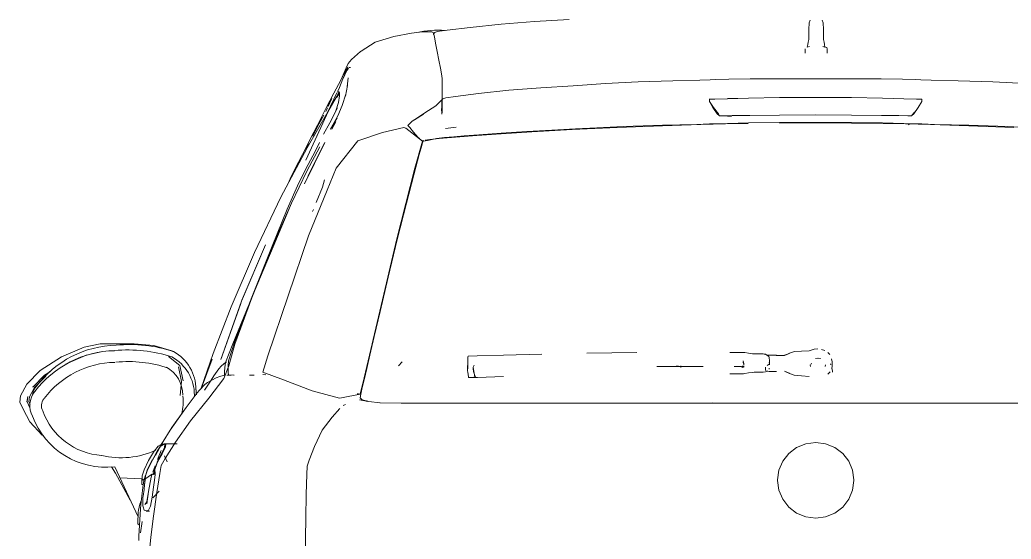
# Model space of a CAD drawing. Header units: millimetres. Extents: x -50912 to 58751, y -45352 to 5553.
# Drawn here: x 7631 to 8840, y 1023 to 1657 of the extents above; entities that cross this region are included whole.
import ezdxf

# ---------------------------------------------------------------- set-up
doc = ezdxf.new("R2010")
doc.units = ezdxf.units.MM
doc.layers.add('A-GENM', color=13, linetype='Continuous', lineweight=9)
doc.layers.add('G-IMPT', color=8, linetype='Continuous', lineweight=9)

# ---------------------------------------------------------------- blocks, each defined once
blk = doc.blocks.new('CRT_Fiat Punto - Punto_dwg-V24-FACHADA FRONTAL GARAGEM')
at = {"layer": 'G-IMPT'}
for p, q in [((40861.7, 1654.4), (40904, 1656.9)), ((40755.2, 1643.9), (40783.3, 1647.4)), ((40821, 1651.4), (40783.3, 1647.4)), ((40861.7, 1654.4), (40821, 1651.4)), ((41196.4, 1645), (41196.8, 1653.1)), ((41196.4, 1636.8), (41196.4, 1645)), ((41196.8, 1653.1), (41198.2, 1656.3)), ((41213.8, 1653.1), (41212.5, 1656.3)), ((41214.2, 1645), (41213.8, 1653.1)), ((41214.2, 1636.8), (41214.2, 1645)), ((40690.1, 1636.5), (40667.4, 1629.4)), ((40690.1, 1636.5), (40711.5, 1640.5)), ((40711.5, 1640.5), (40724.8, 1641.9)), ((40724.8, 1641.9), (40732.2, 1641.9)), ((40732.2, 1641.9), (40736.3, 1641.9)), ((40738, 1641.1), (40736.3, 1641.9)), ((40739.1, 1638.8), (40738, 1641.1)), ((40738.4, 1638.5), (40739.1, 1639.8)), ((40739.1, 1639.8), (40740.1, 1641.2)), ((40739.1, 1638.8), (40739.6, 1635.9)), ((40739.6, 1635.9), (40741.1, 1628.2)), ((40740.1, 1641.2), (40743.1, 1642.4)), ((40743.1, 1642.4), (40755.2, 1643.9)), ((41196.2, 1632.5), (41196.4, 1633.8)), ((41196.4, 1633.8), (41196.4, 1636.8)), ((41214.2, 1633.8), (41214.2, 1636.8)), ((41214.4, 1632.5), (41214.2, 1633.8)), ((40667.4, 1629.4), (40650.2, 1618.5)), ((40741.1, 1628.2), (40743.1, 1617.9)), ((41191.8, 1619.4), (41191.8, 1621.3)), ((41194.5, 1623.3), (41195.1, 1626.5)), ((41197.2, 1624.1), (41194.5, 1623.3)), ((41195.1, 1626.5), (41195.6, 1629.6)), ((41196.2, 1632.5), (41195.6, 1629.6)), ((41215.1, 1623.8), (41213.4, 1624.1)), ((41213.4, 1624.1), (41216.1, 1623.3)), ((41214.4, 1632.5), (41215, 1629.6)), ((41215.5, 1626.5), (41215, 1629.6)), ((41215.1, 1623.8), (41218.4, 1622.9)), ((41216.1, 1623.3), (41215.5, 1626.5)), ((41218.8, 1621.3), (41218.4, 1622.9)), ((41218.8, 1619.8), (41218.8, 1621.3)), ((41218.8, 1619.4), (41218.8, 1621.3)), ((40649.4, 1618), (40638.5, 1608.3)), ((40649.4, 1618), (40650.2, 1618.5)), ((40743.1, 1617.9), (40745.2, 1607.3)), ((41191.8, 1619.8), (41191.8, 1617.8)), ((41191.8, 1617.8), (41191.8, 1615.9)), ((41218.8, 1619.8), (41218.8, 1617.8)), ((41218.8, 1615.9), (41218.8, 1617.8)), ((40627.3, 1586.9), (40632.1, 1598.2)), ((40633.8, 1597.7), (40631.2, 1594.3)), ((40634, 1598.9), (40631.4, 1594.5)), ((40634, 1597.8), (40631.4, 1594.5)), ((40634.4, 1603.4), (40632.1, 1598.2)), ((40632.8, 1594.7), (40634.6, 1596.9)), ((40632.8, 1594.8), (40634.2, 1596.5)), ((40635, 1597.8), (40632.9, 1595.2)), ((40634, 1597.8), (40633.8, 1597.7)), ((40634, 1598.9), (40634.6, 1598.9)), ((40634, 1598.9), (40634.6, 1598.9)), ((40638.5, 1608.3), (40634.4, 1603.4)), ((40637.4, 1598.6), (40635.6, 1598.6)), ((40745.2, 1607.3), (40746.9, 1597.7)), ((40746.9, 1597.7), (40748.2, 1590.8)), ((40622.6, 1577.6), (40627.9, 1588)), ((40623.7, 1574.2), (40628.1, 1584.7)), ((40627.3, 1586.9), (40626.4, 1585.1)), ((40628.2, 1584.7), (40627.4, 1584.6)), ((40630.2, 1592.7), (40627.9, 1588)), ((40632.8, 1594.8), (40628.1, 1584.6)), ((40632.8, 1594.7), (40628.1, 1584.6)), ((40632.9, 1595.2), (40628.3, 1585.1)), ((40632.8, 1594.8), (40628.3, 1585.1)), ((40629.4, 1587.6), (40631.5, 1594.6)), ((40630.2, 1592.7), (40631.2, 1594.3)), ((40633.4, 1574.9), (40634.3, 1586.1)), ((40748.2, 1590.8), (40748.9, 1585)), ((40748.9, 1585), (40749, 1578.8)), ((41124.7, 1584.5), (41098.7, 1584.1)), ((41161.8, 1584.6), (41124.7, 1584.5)), ((41204.6, 1584.6), (41161.8, 1584.6)), ((41204.6, 1584.6), (41247.4, 1584.6)), ((41247.4, 1584.6), (41284.6, 1584.5)), ((41284.6, 1584.5), (41310.5, 1584.1)), ((40622.6, 1577.6), (40617, 1567.4)), ((40621.8, 1569.7), (40623.7, 1574.2)), ((40633.7, 1576.6), (40631, 1563.4)), ((40633.7, 1576.6), (40633.4, 1574.9)), ((40749, 1578.8), (40749, 1572.7)), ((40749, 1578.8), (40749, 1572.7)), ((40749, 1578.8), (40749, 1572.3)), ((40749, 1572.7), (40749, 1566.2)), ((40749, 1572.7), (40749, 1560.4)), ((40749, 1572.3), (40749, 1565.8)), ((40869.3, 1573.8), (40830.5, 1570.7)), ((40909, 1576.3), (40869.3, 1573.8)), ((40909, 1576.3), (40948.2, 1578.8)), ((40988.3, 1580.9), (40948.2, 1578.8)), ((40988.3, 1580.9), (41030.5, 1582.4)), ((41063.6, 1583.2), (41030.5, 1582.4)), ((41063.6, 1583.2), (41076.1, 1583.6)), ((41076.1, 1583.6), (41082.9, 1583.7)), ((41082.9, 1583.7), (41098.7, 1584.1)), ((41326.3, 1583.7), (41310.5, 1584.1)), ((41326.3, 1583.7), (41333.1, 1583.6)), ((41345.6, 1583.2), (41333.1, 1583.6)), ((41378.7, 1582.4), (41345.6, 1583.2)), ((41421, 1580.9), (41378.7, 1582.4)), ((41461.1, 1578.8), (41421, 1580.9)), ((40617, 1567.4), (40607.3, 1548.7)), ((40609.1, 1543.5), (40620.6, 1567.5)), ((40609.6, 1544.4), (40620.1, 1562.8)), ((40610, 1551), (40614.7, 1560.7)), ((40622.6, 1567.2), (40620.1, 1562.8)), ((40622.7, 1565.2), (40620.1, 1561.9)), ((40623.4, 1566.6), (40620.6, 1562.3)), ((40622.7, 1565.2), (40620.6, 1562.3)), ((40623.5, 1567), (40621.1, 1562.7)), ((40623.4, 1566.6), (40621.1, 1562.7)), ((40621.8, 1568.6), (40621.8, 1569.7)), ((40621.8, 1568.6), (40623.2, 1568.2)), ((40623.6, 1568.6), (40622.5, 1568.9)), ((40622.5, 1568.9), (40623.5, 1568.9)), ((40623.5, 1568.8), (40622.6, 1567.2)), ((40624, 1564), (40622.8, 1555.9)), ((40623.8, 1568.2), (40623.2, 1568.2)), ((40623.8, 1567.6), (40623.4, 1566.9)), ((40623.9, 1567.5), (40623.4, 1566.9)), ((40624, 1564), (40623.8, 1568.2)), ((40627.3, 1552.3), (40631.5, 1566)), ((40631.5, 1566), (40631, 1563.4)), ((40749.9, 1560.4), (40747.1, 1557.3)), ((40749, 1566.2), (40749, 1559.7)), ((40749, 1565.8), (40749, 1559.7)), ((40749, 1548.4), (40749, 1560.4)), ((40753.4, 1561.7), (40749.9, 1560.4)), ((40765.4, 1563.2), (40753.4, 1561.7)), ((40765.4, 1563.2), (40793.5, 1566.7)), ((40830.5, 1570.7), (40793.5, 1566.7)), ((41075.1, 1557.1), (41075.1, 1560.1)), ((41075.1, 1557.1), (41075.1, 1560.1)), ((41081.7, 1559.9), (41097, 1560.5)), ((41097, 1560.5), (41081.7, 1559.9)), ((41122.8, 1561.2), (41097, 1560.9)), ((41122.8, 1561.2), (41097, 1560.9)), ((41122.8, 1561.2), (41097, 1560.5)), ((41097, 1560.5), (41122.8, 1561.2)), ((41160.7, 1561.8), (41122.8, 1561.2)), ((41204.6, 1562), (41160.7, 1561.8)), ((41185.8, 1561.9), (41204.6, 1562)), ((41204.6, 1562), (41248.5, 1561.8)), ((41204.6, 1562), (41223.4, 1561.9)), ((41286.4, 1561.2), (41248.5, 1561.8)), ((41286.4, 1561.2), (41312.2, 1560.5)), ((41327.6, 1559.9), (41312.2, 1560.5)), ((40582.7, 1485.6), (40612.6, 1550.2)), ((40591.9, 1517.7), (40607.3, 1548.7)), ((40596.9, 1528), (40607.3, 1548.7)), ((40602.1, 1538.1), (40607.3, 1548.7)), ((40607.1, 1544.8), (40609.2, 1549.2)), ((40609.8, 1551.6), (40613.1, 1558.1)), ((40621.4, 1549.2), (40612, 1530.9)), ((40619.1, 1544.6), (40622.8, 1555.9)), ((40619.1, 1544.6), (40621.4, 1549.2)), ((40627.3, 1552.3), (40621.8, 1539.5)), ((40728.1, 1543.2), (40741.2, 1551.9)), ((40741.2, 1551.9), (40747.1, 1557.3)), ((40748.5, 1552.2), (40748.4, 1545.7)), ((40748.5, 1541.6), (40748.5, 1558.7)), ((40748.5, 1558.7), (40748.5, 1552.2)), ((40749, 1559.7), (40748.9, 1558.8)), ((40748.9, 1549.5), (40749, 1543.3)), ((40749, 1543.3), (40749, 1548.4)), ((41075.1, 1559.7), (41081.7, 1559.9)), ((41081.7, 1559.9), (41075.1, 1559.7)), ((41075.1, 1557.1), (41075.1, 1559.7)), ((41075.1, 1557.1), (41079.4, 1549.6)), ((41079.4, 1549.6), (41075.1, 1557.1)), ((41075.1, 1557.1), (41079.9, 1549.6)), ((41075.1, 1557.1), (41079.9, 1549.6)), ((41079.4, 1549.6), (41084.7, 1542.1)), ((41084.7, 1542.1), (41079.4, 1549.6)), ((41086, 1542.1), (41079.9, 1549.6)), ((41083.8, 1544.1), (41079.9, 1549.6)), ((41329.8, 1549.6), (41324.5, 1542.1)), ((41324.5, 1542.1), (41329.8, 1549.6)), ((41327.6, 1559.9), (41334.1, 1559.7)), ((41329.8, 1549.6), (41334.2, 1557.1)), ((41334.2, 1557.1), (41334.1, 1559.7)), ((40584.5, 1500.4), (40609.6, 1544.4)), ((40604.8, 1540.3), (40596.6, 1525.8)), ((40602.4, 1537.1), (40596.6, 1525.8)), ((40599.8, 1533.6), (40602.1, 1538.1)), ((40612.7, 1523.3), (40621, 1537.1)), ((40612.9, 1523.5), (40621.8, 1539.5)), ((40612.9, 1523.5), (40621, 1537.1)), ((40712.6, 1533.2), (40726.4, 1541.6)), ((40715.4, 1534.6), (40728.1, 1543.2)), ((40726.4, 1541.6), (40715.4, 1534.6)), ((41087.5, 1539.6), (41083.8, 1544.1)), ((41084.7, 1542.1), (41087.5, 1539.6)), ((41084.7, 1542.1), (41087.5, 1539.6)), ((41086, 1542.1), (41087.5, 1539.6)), ((41087.5, 1539.6), (41092.1, 1539.7)), ((41092.1, 1539.7), (41102.9, 1539.8)), ((41102.9, 1539.8), (41092.1, 1539.7)), ((41092.1, 1539.7), (41102.2, 1538.6)), ((41092.1, 1539.7), (41102.2, 1538.6)), ((41124.3, 1540.1), (41102.9, 1539.8)), ((41102.9, 1539.8), (41124.3, 1540.1)), ((41160.7, 1540.4), (41124.3, 1540.1)), ((41124.3, 1540.1), (41160.7, 1540.4)), ((41204.6, 1540.6), (41160.7, 1540.4)), ((41160.7, 1540.4), (41204.6, 1540.6)), ((41204.6, 1540.6), (41248.5, 1540.4)), ((41204.6, 1540.6), (41248.5, 1540.4)), ((41248.5, 1540.4), (41284.9, 1540.1)), ((41284.9, 1540.1), (41248.5, 1540.4)), ((41284.9, 1540.1), (41306.3, 1539.8)), ((41294.1, 1540), (41284.9, 1540.1)), ((41317.1, 1539.7), (41306.3, 1539.8)), ((41317.1, 1539.7), (41321.7, 1539.6)), ((41321.7, 1539.6), (41325.4, 1544.1)), ((41324.5, 1542.1), (41321.7, 1539.6)), ((41324.5, 1542.1), (41325.4, 1544.1)), ((40600.8, 1524.7), (40582.7, 1485.6)), ((40596.9, 1528), (40588.6, 1511.9)), ((40591.2, 1514.9), (40596.6, 1525.8)), ((40591.9, 1517.7), (40599.8, 1533.6)), ((40604.4, 1517.4), (40612, 1530.9)), ((40614.6, 1523.4), (40619.4, 1532.4)), ((40619.4, 1532.4), (40618.5, 1530.7)), ((40702.5, 1525.5), (40676.3, 1519.3)), ((40702.5, 1525.5), (40704.9, 1524.5)), ((40704.9, 1524.5), (40725.3, 1508.6)), ((40712.6, 1533.2), (40707.3, 1527.9)), ((40707.3, 1527.9), (40709.5, 1525.4)), ((40709.5, 1525.4), (40714.2, 1519.8)), ((40753, 1524.2), (40766, 1525.8)), ((40962.8, 1525.5), (40907.8, 1522.9)), ((40911.8, 1523.6), (40937.9, 1525)), ((40970.3, 1526.4), (40937.9, 1525)), ((40962.8, 1525.5), (41017.8, 1527.5)), ((40970.3, 1526.4), (41017.8, 1528)), ((41059.7, 1529.2), (41017.8, 1528)), ((41017.8, 1527.5), (41064.6, 1528.9)), ((41059.7, 1529.2), (41075.1, 1529.7)), ((41064.6, 1528.9), (41094.9, 1529.8)), ((41075.1, 1529.7), (41081.7, 1529.9)), ((41081.7, 1529.9), (41097, 1530.3)), ((41122.3, 1530.3), (41094.9, 1529.8)), ((41122.8, 1530.9), (41097, 1530.3)), ((41160.7, 1531.3), (41122.8, 1530.9)), ((41204.6, 1531.4), (41160.7, 1531.3)), ((41204.6, 1530.9), (41160.7, 1530.8)), ((41204.6, 1531.4), (41248.5, 1531.3)), ((41204.6, 1530.9), (41248.5, 1530.8)), ((41248.5, 1531.3), (41286.4, 1530.9)), ((41248.5, 1530.8), (41286.9, 1530.3)), ((41286.4, 1530.9), (41312.2, 1530.3)), ((41286.9, 1530.3), (41314.4, 1529.8)), ((41327.6, 1529.9), (41312.2, 1530.3)), ((41344.6, 1528.9), (41314.4, 1529.8)), ((41327.6, 1529.9), (41334.1, 1529.7)), ((41349.6, 1529.2), (41334.1, 1529.7)), ((41344.6, 1528.9), (41391.4, 1527.5)), ((41391.4, 1528), (41349.6, 1529.2)), ((41438.9, 1526.4), (41391.4, 1528)), ((41446.4, 1525.5), (41391.4, 1527.5)), ((41471.3, 1525), (41438.9, 1526.4)), ((40582.6, 1500), (40588.6, 1511.9)), ((40676.3, 1519.3), (40646.2, 1509.2)), ((40719.4, 1513.7), (40714.2, 1519.8)), ((40721.3, 1511.8), (40719.4, 1513.7)), ((40733.4, 1510), (40742.1, 1511.9)), ((40745.5, 1512), (40733.9, 1510.9)), ((40742.1, 1511.9), (40752.1, 1513.1)), ((40745.5, 1512), (40765.4, 1513.7)), ((40763.4, 1514), (40752.1, 1513.1)), ((40776, 1515), (40763.4, 1514)), ((40791.3, 1515.6), (40765.4, 1513.7)), ((40776, 1515), (40794, 1516.4)), ((40791.3, 1515.6), (40821.1, 1517.8)), ((40794, 1516.4), (40821.1, 1518.3)), ((40794.1, 1516.4), (40821.1, 1518.3)), ((40794.1, 1516.4), (40821.1, 1518.3)), ((40795.1, 1516.6), (40821.1, 1518.3)), ((40852.4, 1520.3), (40821.1, 1518.3)), ((40858.6, 1520.1), (40821.1, 1517.8)), ((40852.4, 1520.3), (40882.9, 1522.1)), ((40858.6, 1520.1), (40907.8, 1522.9)), ((40911.8, 1523.6), (40882.9, 1522.1)), ((40552.3, 1440.2), (40584.5, 1500.4)), ((40582.6, 1500), (40578.8, 1492.5)), ((40605.8, 1507), (40581, 1456.8)), ((40583.3, 1498.7), (40586.3, 1505.4)), ((40584.1, 1472.1), (40600, 1501.9)), ((40585.3, 1466.1), (40605.8, 1507)), ((40594.1, 1495.9), (40599.4, 1507)), ((40646.2, 1509.2), (40619.8, 1475.8)), ((40715.7, 1475.8), (40725.3, 1508.6)), ((40721.2, 1492.5), (40723.5, 1500.4)), ((40725.3, 1506.5), (40723.5, 1500.4)), ((40726.8, 1508.8), (40723.8, 1509.8)), ((40726.1, 1509.1), (40725.3, 1506.5)), ((40726.7, 1509.4), (40726.1, 1509.1)), ((40726.8, 1508.8), (40733.4, 1510)), ((40728.2, 1510), (40733.9, 1510.9)), ((40578.4, 1491.5), (40565.1, 1465.4)), ((40569.3, 1473.8), (40578.4, 1491.5)), ((40574, 1483), (40578.8, 1492.5)), ((40594.1, 1495.9), (40585.5, 1480.3)), ((40718.9, 1484.6), (40721.2, 1492.5)), ((40574, 1483), (40565.1, 1465.4)), ((40575.9, 1484.9), (40572.3, 1478.1)), ((40572.3, 1478.1), (40575.6, 1484)), ((40574.1, 1457.8), (40585.5, 1480.3)), ((40608.8, 1448.8), (40619.8, 1475.8)), ((40715.7, 1475.8), (40693.7, 1389.4)), ((40714.4, 1467.8), (40718.9, 1484.6)), ((40561.3, 1457), (40565.1, 1465.4)), ((40569.3, 1473.8), (40565.1, 1465.4)), ((40584.1, 1472.1), (40565.3, 1433.1)), ((40705.5, 1433.2), (40714.4, 1467.8)), ((40574.1, 1457.8), (40560.1, 1425.9)), ((40595.5, 1433.8), (40603, 1452.6)), ((40603, 1452.6), (40605.7, 1461.7)), ((40605.7, 1461.7), (40605.7, 1461.7)), ((40605.7, 1461.7), (40605.7, 1461.7)), ((40520.3, 1372.9), (40552.3, 1440.2)), ((40586.2, 1393.2), (40608.8, 1448.8)), ((40543, 1382.4), (40565.5, 1433.1)), ((40543.3, 1382.3), (40565.5, 1433.1)), ((40543.3, 1382.3), (40565.3, 1433.1)), ((40694.4, 1388.7), (40705.5, 1433.2)), ((40541.6, 1380.8), (40560.1, 1425.9)), ((40543, 1379.9), (40561.9, 1425.2)), ((40543.1, 1380), (40561.9, 1425.3)), ((40543.1, 1380), (40561.9, 1425.2)), ((40591, 1422.9), (40592, 1425.3)), ((40536.4, 1246.9), (40586.2, 1393.2)), ((40504.4, 1313.4), (40533.6, 1382.2)), ((40504.9, 1314.9), (40533.6, 1382.2)), ((40516.6, 1317.1), (40543, 1379.9)), ((40541.6, 1380.8), (40516.8, 1318.4)), ((40543, 1382.4), (40517, 1317.7)), ((40693.7, 1389.4), (40653.9, 1220)), ((40694.4, 1388.7), (40683.3, 1342.7)), ((40491.8, 1306.8), (40520.3, 1372.9)), ((40504.4, 1313.4), (40516.6, 1342.4)), ((40673.6, 1301.1), (40683.3, 1342.7)), ((40495.8, 1263.6), (40516.8, 1318.4)), ((40491.8, 1306.8), (40469.9, 1249.7)), ((40504.4, 1313.4), (40479.1, 1242.3)), ((40503, 1309.6), (40479.1, 1242.3)), ((40493.6, 1261.7), (40513.2, 1308.9)), ((40496, 1261.2), (40517, 1317.7)), ((40504.4, 1313.4), (40503, 1309.6)), ((40673.6, 1301.1), (40666.3, 1270.3)), ((40661, 1247.8), (40666.3, 1270.3)), ((40312.2, 1257.6), (40332, 1261.6)), ((40350.4, 1261.6), (40332, 1261.6)), ((40373.2, 1261.6), (40350.4, 1261.6)), ((40397.4, 1259.5), (40373.2, 1261.6)), ((40397.4, 1259.5), (40419.5, 1253.1)), ((40493.6, 1261.7), (40485, 1238.7)), ((40495.8, 1263.6), (40488.5, 1240.7)), ((40496, 1261.2), (40489, 1234.8)), ((40284.8, 1245.5), (40312.2, 1257.6)), ((40289.5, 1236.7), (40314.9, 1247.8)), ((40289.5, 1236.7), (40314.9, 1247.8)), ((40314.9, 1247.8), (40333.3, 1251.6)), ((40314.9, 1247.8), (40333.3, 1251.6)), ((40429.1, 1235), (40415.3, 1246.2)), ((40420.4, 1252.3), (40419.5, 1253.1)), ((40469.9, 1249.7), (40455.3, 1207.4)), ((40536.4, 1246.9), (40530.4, 1227)), ((40657.2, 1231.6), (40661, 1247.8)), ((40661, 1247.8), (40660.4, 1247.9)), ((40780.6, 1245.4), (40780.7, 1246.4)), ((40780.7, 1246.4), (40791.6, 1246.8)), ((40791.6, 1246.8), (40823.8, 1247.8)), ((40823.8, 1247.8), (40870.6, 1249.1)), ((40986.5, 1250.9), (40925.6, 1250.2)), ((41116.6, 1251.1), (41099.9, 1251.1)), ((41118.3, 1250.9), (41116.6, 1251.1)), ((41122.9, 1250.1), (41118.3, 1250.9)), ((41127.6, 1249.4), (41122.9, 1250.1)), ((41129.5, 1249.2), (41127.6, 1249.4)), ((41131.4, 1249.2), (41129.5, 1249.2)), ((41136, 1249.2), (41131.4, 1249.2)), ((41140.5, 1249.2), (41136, 1249.2)), ((41143.4, 1248.8), (41140.5, 1249.2)), ((41143.4, 1248.8), (41140.5, 1249.2)), ((41144.9, 1248.2), (41140.5, 1249.2)), ((41143.4, 1248.8), (41144.9, 1248.2)), ((41143.4, 1248.8), (41144.9, 1248.2)), ((41144.9, 1248.2), (41147.4, 1246)), ((41145.5, 1247.6), (41147.9, 1247.9)), ((41147.9, 1245), (41147.4, 1246)), ((41147.9, 1247.9), (41156.8, 1247.9)), ((41166.5, 1247.8), (41156.5, 1247.2)), ((41166.8, 1247.3), (41156.5, 1247.2)), ((41156.8, 1247.9), (41166.8, 1247.3)), ((41166.5, 1247.8), (41172.8, 1249.7)), ((41166.8, 1247.3), (41172.8, 1250.3)), ((41166.8, 1247.3), (41172.8, 1249.7)), ((41178.7, 1252.1), (41172.8, 1250.3)), ((41178.7, 1252.1), (41187.4, 1252.7)), ((41196.9, 1253.2), (41187.4, 1252.7)), ((41203, 1255), (41196.9, 1253.2)), ((41203, 1255), (41207.4, 1255.5)), ((41211.9, 1254.8), (41216, 1253.6)), ((41219.7, 1251.1), (41222.2, 1248.4)), ((40258.6, 1229.2), (40284.8, 1245.5)), ((40431.1, 1215.6), (40427.6, 1233.7)), ((40429.1, 1235), (40433, 1216.3)), ((40468.4, 1242.9), (40455.6, 1207.7)), ((40476.6, 1230.9), (40479.4, 1234.2)), ((40482.7, 1237), (40479.4, 1234.2)), ((40482.7, 1237), (40486.1, 1239.7)), ((40482.9, 1219.3), (40489, 1234.8)), ((40484, 1232.5), (40485, 1238.7)), ((40488.2, 1234.7), (40488, 1230)), ((40488.2, 1234.7), (40488.5, 1240.7)), ((40658, 1234.9), (40657.4, 1234.9)), ((40695.9, 1234.6), (40700.4, 1239.7)), ((40780.2, 1232.7), (40780.5, 1237.8)), ((40780.5, 1237.8), (40780.3, 1231.1)), ((40780.3, 1231.1), (40780.4, 1236.1)), ((40780.4, 1242.6), (40780.6, 1245.4)), ((40780.4, 1242.6), (40780.5, 1237.8)), ((40780.5, 1241.1), (40780.4, 1236.1)), ((40780.5, 1237.8), (40780.5, 1241.1)), ((40788.2, 1235.7), (40786.8, 1232.9)), ((40787.8, 1234.9), (40788.2, 1235.7)), ((41040.2, 1233.9), (41011, 1233.9)), ((41040.2, 1233.9), (41011, 1233.9)), ((41040.2, 1233.9), (41034.8, 1234.6)), ((41040.2, 1233.9), (41034.8, 1234.6)), ((41040.2, 1234.6), (41040.2, 1233.9)), ((41040.2, 1234.6), (41040.2, 1233.9)), ((41040.2, 1233.9), (41067.4, 1233.9)), ((41040.2, 1233.9), (41067.4, 1233.9)), ((41040.2, 1233.9), (41040.2, 1232.5)), ((41040.2, 1233.9), (41040.2, 1232.5)), ((41105.5, 1233.8), (41113.8, 1233.8)), ((41105.5, 1233.8), (41113.8, 1233.8)), ((41116, 1232.8), (41113.8, 1233.8)), ((41116, 1232.8), (41113.8, 1233.8)), ((41116.1, 1232.7), (41115.6, 1234.6)), ((41116.1, 1232.7), (41115.6, 1234.6)), ((41116.6, 1234.6), (41116.1, 1232.7)), ((41116.6, 1234.6), (41116.1, 1232.7)), ((41116.9, 1237.4), (41116.2, 1241)), ((41116.3, 1238.6), (41116.2, 1239.4)), ((41116.2, 1239.4), (41116.9, 1237.4)), ((41116.4, 1238.8), (41116.9, 1237.4)), ((41116.8, 1233), (41116.7, 1233.6)), ((41116.8, 1233), (41116.7, 1233.6)), ((41116.9, 1233.2), (41116.8, 1234.6)), ((41116.9, 1233.2), (41116.8, 1234.6)), ((41116.9, 1236), (41116.9, 1237.4)), ((41117, 1233.3), (41117, 1234.7)), ((41117, 1233.3), (41117, 1234.7)), ((41117, 1233.3), (41117, 1234.7)), ((41145.6, 1235.2), (41147.8, 1236.9)), ((41147.9, 1245), (41148.6, 1241)), ((41148, 1238.9), (41148.5, 1237.2)), ((41148.3, 1239.9), (41148.3, 1237.8)), ((41148.3, 1236), (41148.4, 1237.9)), ((41148.4, 1240), (41148.4, 1242)), ((41148.4, 1237.9), (41148.6, 1241)), ((41148.5, 1238.7), (41148.4, 1240)), ((41148.5, 1237.1), (41148.4, 1237.9)), ((41148.4, 1237.9), (41148.4, 1235.8)), ((41198.5, 1234), (41198.2, 1235.9)), ((41198.2, 1235.9), (41198.4, 1234.4)), ((41198.7, 1236.3), (41199.6, 1238.1)), ((41204.4, 1243.5), (41207.6, 1243.9)), ((41204.4, 1243.5), (41204.7, 1243.6)), ((41204.7, 1243.6), (41207.5, 1243.9)), ((41207.5, 1243.9), (41210.3, 1243.6)), ((41207.6, 1243.9), (41210.7, 1243.5)), ((41210.3, 1243.6), (41210.7, 1243.5)), ((41216.6, 1235.9), (41216.2, 1234)), ((41216.6, 1235.9), (41216.5, 1234.4)), ((41222.8, 1237), (41223.2, 1236.1)), ((41224.4, 1241.4), (41224.2, 1243.2)), ((41224.8, 1239.5), (41224.2, 1243.2)), ((41224.9, 1234.7), (41224.3, 1231)), ((41224.8, 1237.5), (41224.8, 1239.5)), ((41224.9, 1234.7), (41224.8, 1237.5)), ((40258.6, 1229.2), (40242.6, 1212.4)), ((40264.2, 1223.5), (40250, 1209)), ((40264.2, 1223.5), (40250, 1209)), ((40251.8, 1208.2), (40265.6, 1222.1)), ((40251.8, 1208.2), (40265.6, 1222.1)), ((40264.2, 1223.5), (40271.2, 1227.8)), ((40264.2, 1223.5), (40271.2, 1227.8)), ((40470.6, 1222.4), (40467.2, 1217.4)), ((40476.6, 1230.9), (40470.6, 1222.4)), ((40473.6, 1220), (40477.9, 1221.9)), ((40477.9, 1221.9), (40481.9, 1223.1)), ((40481.9, 1223.1), (40484.5, 1223.3)), ((40483.5, 1227.5), (40483.4, 1224.1)), ((40483.4, 1224.1), (40483.4, 1223.2)), ((40484, 1232.5), (40483.5, 1227.5)), ((40491.9, 1223.5), (40486.3, 1223.5)), ((40487.9, 1226.6), (40488, 1230)), ((40487.9, 1226.6), (40488.3, 1223.8)), ((40488.3, 1223.8), (40494.8, 1223.5)), ((40488.3, 1223.8), (40495.5, 1223.5)), ((40488.3, 1223.8), (40490, 1223.5)), ((40490, 1223.5), (40490.4, 1223.5)), ((40494.8, 1223.5), (40495.5, 1223.5)), ((40514.2, 1223.5), (40518.2, 1223.5)), ((40518.2, 1223.5), (40519.6, 1223.5)), ((40555.7, 1217.7), (40530.4, 1227)), ((40534, 1223.8), (40530.4, 1224)), ((40654.3, 1219.2), (40657.2, 1231.6)), ((40780.2, 1232.7), (40780.2, 1228.8)), ((40780.2, 1228.8), (40780.3, 1227)), ((40780.3, 1227), (40780.7, 1224.2)), ((40781.1, 1221.5), (40780.7, 1224.2)), ((40781.3, 1220.4), (40781.1, 1221.5)), ((40787, 1231.5), (40786.8, 1232.9)), ((40787.7, 1228.2), (40786.8, 1232.9)), ((40787.7, 1228.2), (40786.8, 1232.9)), ((40787, 1231.5), (40786.8, 1232.9)), ((40786.8, 1232.9), (40787.5, 1229.3)), ((40787.5, 1227.8), (40787, 1231.5)), ((40787.5, 1227.8), (40787, 1231.5)), ((40787.5, 1227.8), (40787.7, 1228.2)), ((40787.5, 1227.8), (40787.7, 1228.2)), ((40787.5, 1227.8), (40788.2, 1225.3)), ((40787.5, 1227.8), (40788.2, 1225.3)), ((40788.2, 1225.3), (40787.7, 1228.2)), ((40788.8, 1222.4), (40788.2, 1225.3)), ((40788.3, 1222.6), (40789.6, 1221.5)), ((40788.3, 1222.6), (40788.8, 1222.4)), ((40789.6, 1221.5), (40788.8, 1222.4)), ((40792.3, 1220.3), (40824.1, 1221.6)), ((41116.6, 1225), (41099.9, 1225)), ((41118.3, 1225.2), (41116.6, 1225)), ((41122.9, 1226), (41118.3, 1225.2)), ((41127.6, 1226.7), (41122.9, 1226)), ((41129.6, 1227), (41127.6, 1226.7)), ((41131.5, 1227), (41129.6, 1227)), ((41131.5, 1227), (41136, 1227)), ((41140.6, 1227), (41136, 1227)), ((41143.5, 1227.4), (41140.6, 1227)), ((41143.5, 1227.4), (41140.6, 1227)), ((41143.5, 1231), (41143.4, 1233)), ((41143.5, 1229.1), (41143.5, 1231)), ((41143.5, 1227.4), (41145, 1228.2)), ((41143.5, 1227.4), (41145, 1228.2)), ((41144.3, 1228.3), (41147.9, 1227.9)), ((41145.7, 1228.9), (41145, 1228.2)), ((41147.9, 1227.9), (41156.8, 1227.8)), ((41148, 1230.8), (41148, 1231.9)), ((41148, 1230.8), (41148.1, 1231.4)), ((41166.9, 1228.3), (41172.7, 1225.2)), ((41166.9, 1228.3), (41172.7, 1225.7)), ((41172.7, 1225.2), (41172.7, 1225.7)), ((41178.6, 1223.2), (41172.7, 1225.2)), ((41178.6, 1223.2), (41187.3, 1222.4)), ((41196.8, 1221.8), (41187.3, 1222.4)), ((41222.5, 1227.6), (41219.7, 1224.6)), ((41224.6, 1232.8), (41225, 1229.8)), ((41225, 1229.8), (41225.1, 1228.5)), ((41225.1, 1227.1), (41225.1, 1228.5)), ((40234.9, 1198.3), (40242.6, 1212.4)), ((40249.3, 1209.3), (40250, 1209)), ((40431.1, 1215.6), (40429.7, 1198.5)), ((40452.9, 1204.9), (40459.6, 1211.9)), ((40459.6, 1211.9), (40463, 1214.5)), ((40467.2, 1217.4), (40461.6, 1208.6)), ((40463, 1214.5), (40468.1, 1217.4)), ((40464.5, 1195.3), (40482.9, 1219.3)), ((40468.1, 1217.4), (40473.6, 1220)), ((40555.7, 1217.7), (40590.5, 1204.2)), ((40653.9, 1220), (40648.9, 1200.1)), ((40651.6, 1208.4), (40654.3, 1219.2)), ((40652.9, 1213.8), (40652.3, 1213.8)), ((40781.3, 1220.4), (40792.3, 1220.3)), ((40234.9, 1198.3), (40233.9, 1190.4)), ((40243.6, 1197.3), (40242.5, 1190.7)), ((40243.6, 1197.3), (40242.8, 1190.7)), ((40245.7, 1197), (40251.8, 1208.2)), ((40251.8, 1208.2), (40245.7, 1197)), ((40434.3, 1180.6), (40450.1, 1201.6)), ((40450.1, 1201.6), (40452.9, 1204.9)), ((40461.6, 1208.6), (40459.1, 1204.9)), ((40590.5, 1204.2), (40624, 1195.1)), ((40626.5, 1195.6), (40648.9, 1200.1)), ((40647.1, 1200.4), (40645.5, 1200.7)), ((40648.9, 1200.1), (40647.1, 1200.4)), ((40649.7, 1200.2), (40649.1, 1195.7)), ((40649.7, 1200.2), (40651.6, 1208.4)), ((40238.1, 1182), (40233.9, 1190.4)), ((40246.3, 1183.6), (40242.8, 1190.7)), ((40245.7, 1197), (40245, 1190.7)), ((40245.7, 1197), (40245, 1190.7)), ((40246.4, 1188), (40245, 1190.7)), ((40246.4, 1188), (40245, 1190.7)), ((40442.1, 1167.8), (40464.5, 1195.3)), ((40624, 1195.1), (40626.5, 1195.6)), ((40628.2, 1186.5), (40631.1, 1187.7)), ((40648.4, 1193.1), (40652.4, 1192.5)), ((40648.4, 1193.1), (40652.4, 1192.5)), ((40651.4, 1193.3), (40649.1, 1195.7)), ((40652.4, 1192.5), (40649.6, 1193.1)), ((40658.5, 1191.7), (40651.4, 1193.3)), ((40658.5, 1191.7), (40651.4, 1193.3)), ((40651.4, 1193.3), (40657.6, 1191.4)), ((40652.4, 1192.5), (40659.2, 1191.1)), ((40659.2, 1191.1), (40673.4, 1189.7)), ((40673.2, 1189.8), (40699, 1189.3)), ((40673.4, 1189.7), (40699, 1189.3)), ((40731.4, 1189.3), (40699, 1189.3)), ((40699, 1189.3), (40731.4, 1189.3)), ((40731.4, 1189.3), (40766.3, 1189.3)), ((40731.4, 1189.3), (40766.3, 1189.3)), ((40809.2, 1189.3), (40766.3, 1189.3)), ((40766.3, 1189.3), (40809.2, 1189.3)), ((40809.2, 1189.3), (40865.3, 1189.3)), ((40809.2, 1189.3), (40865.3, 1189.3)), ((40928.2, 1189.3), (40865.3, 1189.3)), ((40865.3, 1189.3), (40934.4, 1189.3)), ((40928.2, 1189.3), (40991.1, 1189.3)), ((40934.4, 1189.3), (41016.1, 1189.3)), ((40991.1, 1189.3), (41044.5, 1189.3)), ((41016.1, 1189.3), (41094.7, 1189.3)), ((41044.5, 1189.3), (41079, 1189.3)), ((41110.4, 1189.3), (41079, 1189.7)), ((41110.4, 1189.3), (41079, 1189.7)), ((41110.4, 1189.3), (41079, 1189.3)), ((41094.7, 1189.3), (41154.4, 1189.3)), ((41204.6, 1189.3), (41154.4, 1189.3)), ((41154.4, 1189.3), (41204.6, 1189.3)), ((41204.6, 1189.3), (41254.9, 1189.3)), ((41204.6, 1189.3), (41254.9, 1189.3)), ((41314.6, 1189.3), (41254.9, 1189.3)), ((41393.1, 1189.3), (41314.6, 1189.3)), ((41474.8, 1189.3), (41393.1, 1189.3)), ((40246, 1166.3), (40238.1, 1182)), ((40417.1, 1156.1), (40436.9, 1183.8)), ((40417.1, 1156.1), (40434.3, 1180.6)), ((40436.9, 1183.8), (40419.5, 1159.4)), ((40614.8, 1172.1), (40624.3, 1182.7)), ((40261, 1150.1), (40246, 1166.3)), ((40423.8, 1141.5), (40442.1, 1167.8)), ((40602.9, 1156.1), (40614.8, 1172.1)), ((40263.3, 1149.2), (40261, 1150.1)), ((40417.1, 1156.1), (40408.6, 1142.6)), ((40417.1, 1156.1), (40419.5, 1159.4)), ((40593.4, 1136.5), (40602.9, 1156.1)), ((40408.6, 1142.6), (40399.3, 1125.2)), ((40406.4, 1138.6), (40399.3, 1125.2)), ((40408.6, 1142.6), (40401.2, 1129.7)), ((40405.4, 1138.5), (40402.6, 1136.6)), ((40405.4, 1138.5), (40407, 1139.3)), ((40406.1, 1136.6), (40407.3, 1137.7)), ((40406.4, 1138.6), (40408.6, 1142.6)), ((40407, 1139.3), (40409, 1139.3)), ((40410.2, 1139.7), (40407.3, 1137.7)), ((40410.9, 1138.6), (40409, 1139.3)), ((40412.2, 1139.7), (40410.2, 1139.7)), ((40410.5, 1135.1), (40410.9, 1138.6)), ((40411.4, 1121.6), (40423.8, 1141.5)), ((40411.8, 1136.1), (40412.2, 1139.7)), ((40412.2, 1139.7), (40414.5, 1139.7)), ((40414.5, 1139.7), (40420.2, 1139.7)), ((40420.2, 1139.7), (40425.9, 1139.6)), ((41192.7, 1139.8), (41181.5, 1135.3)), ((41204.8, 1141.4), (41192.7, 1139.8)), ((41216.8, 1139.8), (41204.8, 1141.4)), ((41228.1, 1135.3), (41216.8, 1139.8)), ((40390.8, 1119.1), (40396.9, 1129.3)), ((40403.8, 1134.1), (40394.2, 1117)), ((40401.2, 1129.7), (40394.2, 1117)), ((40396.9, 1129.3), (40398.3, 1131.1)), ((40398.3, 1131.1), (40402.6, 1136.6)), ((40400.9, 1115.7), (40405.5, 1125.1)), ((40401.3, 1116.6), (40407.5, 1127.4)), ((40401.3, 1116.9), (40407.5, 1127.4)), ((40401.3, 1116.6), (40406.3, 1126.6)), ((40401.5, 1117.3), (40407.5, 1127.4)), ((40406.3, 1126.6), (40401.5, 1117.3)), ((40406.5, 1131.4), (40402, 1120.3)), ((40406.6, 1127.4), (40402.8, 1119.2)), ((40405.4, 1129), (40404.6, 1127)), ((40409.5, 1133.1), (40405.5, 1125.1)), ((40410.5, 1135.1), (40406.3, 1126.6)), ((40409.5, 1133.1), (40406.6, 1127.4)), ((40407.5, 1127.4), (40411.8, 1136.1)), ((40413.7, 1117.8), (40410.5, 1125)), ((40411.4, 1123.1), (40410.5, 1125)), ((40587, 1119.6), (40593.4, 1136.5)), ((41171.9, 1128), (41164.5, 1118.5)), ((41181.5, 1135.3), (41171.9, 1128)), ((41228.1, 1135.3), (41237.7, 1128)), ((41245.1, 1118.5), (41237.7, 1128)), ((40390.8, 1119.1), (40385.5, 1108.1)), ((40394.2, 1117), (40389, 1106.6)), ((40394.8, 1119.1), (40389.5, 1108.1)), ((40394.8, 1119.1), (40389.5, 1108.1)), ((40395.4, 1120.2), (40389.7, 1108.6)), ((40390, 1108.2), (40395.7, 1119.8)), ((40394.2, 1117), (40395.7, 1119.8)), ((40394.8, 1119.1), (40395.4, 1120.2)), ((40394.8, 1119.1), (40395.4, 1120.2)), ((40399, 1112.8), (40396.2, 1104.9)), ((40400.9, 1115.7), (40398.4, 1108.4)), ((40398.4, 1108.4), (40400.9, 1115.2)), ((40401.3, 1116.9), (40398.7, 1109)), ((40401.3, 1116.9), (40398.7, 1109)), ((40401.3, 1116.6), (40398.7, 1108.8)), ((40401.3, 1116.6), (40398.7, 1108.8)), ((40401.1, 1115.3), (40399.5, 1112)), ((40400.9, 1115.2), (40399.5, 1112)), ((40403.3, 1123.7), (40402.1, 1120.8)), ((40403.3, 1123.7), (40402.3, 1121)), ((40404.6, 1103.6), (40406.5, 1113.2)), ((40406.5, 1113.2), (40411.4, 1121.6)), ((40413.7, 1117.8), (40411.4, 1123.1)), ((40587, 1119.6), (40584.6, 1112.2)), ((41164.5, 1118.5), (41159.9, 1107.4)), ((41245.1, 1118.5), (41249.7, 1107.4)), ((40350.8, 1103.8), (40345.6, 1111.7)), ((40350.8, 1103.9), (40345.6, 1111.7)), ((40345.7, 1111.7), (40350.8, 1103.9)), ((40350.8, 1103.8), (40368.5, 1071)), ((40385.5, 1108.1), (40383.2, 1100.7)), ((40383.2, 1100.7), (40383.2, 1096.5)), ((40386.2, 1098.6), (40386.8, 1100.6)), ((40386.7, 1096.5), (40387.3, 1100.7)), ((40386.7, 1096.5), (40387.3, 1100.7)), ((40387.2, 1101.6), (40386.8, 1100.6)), ((40387, 1097.5), (40387.4, 1100.7)), ((40389.5, 1108.1), (40387.3, 1100.7)), ((40389.5, 1108.1), (40387.3, 1100.7)), ((40389.7, 1108.6), (40387.4, 1100.7)), ((40393.4, 1101.2), (40390.3, 1099.2)), ((40393.4, 1101.2), (40395.4, 1102.5)), ((40396.6, 1103.2), (40394.1, 1101.7)), ((40395, 1101.8), (40394.1, 1099.1)), ((40396.6, 1103.2), (40395.4, 1102.5)), ((40398.5, 1109), (40396.7, 1101.7)), ((40396.7, 1101.7), (40397.7, 1105.5)), ((40397.8, 1105.1), (40397.5, 1103.8)), ((40397.8, 1105.1), (40398.7, 1108.8)), ((40398.7, 1109), (40397.9, 1102.1)), ((40398.7, 1108.8), (40397.9, 1102.1)), ((40398.8, 1102.1), (40398.1, 1095.3)), ((40398.5, 1109), (40399.5, 1112)), ((40398.7, 1109), (40398.8, 1102.1)), ((40401, 1080.1), (40404.6, 1103.6)), ((40584.1, 1102.3), (40583.3, 1078.1)), ((40584.1, 1102.3), (40584.6, 1112.2)), ((41158.2, 1095.6), (41159.9, 1107.4)), ((41251.3, 1095.6), (41249.7, 1107.4)), ((40383.2, 1096.5), (40384.4, 1095.1)), ((40384.1, 1086.4), (40385.2, 1094.8)), ((40384.7, 1096.3), (40386.7, 1096.3)), ((40385.6, 1096.3), (40385.2, 1094.8)), ((40385.4, 1084), (40386.1, 1090.2)), ((40386.2, 1098.6), (40385.7, 1096.7)), ((40386.7, 1096.5), (40386.1, 1089.5)), ((40386.7, 1095.5), (40386.1, 1090.2)), ((40386.7, 1095.5), (40386.1, 1089.5)), ((40387, 1097.5), (40386.7, 1096.3)), ((40387.5, 1097.4), (40386.7, 1096.5)), ((40386.9, 1097.2), (40386.7, 1096.3)), ((40386.7, 1096.3), (40386.9, 1097.2)), ((40386.7, 1096.5), (40386.7, 1096.3)), ((40387.2, 1097.4), (40387, 1095.2)), ((40387.5, 1097.4), (40390.3, 1099.2)), ((40394.1, 1099.1), (40390.9, 1081.6)), ((40396.9, 1086.6), (40398.1, 1095.3)), ((41158.2, 1095.6), (41158.2, 1095.2)), ((41158.2, 1094.9), (41158.2, 1095.2)), ((41158.2, 1094.9), (41159.9, 1083)), ((41251.3, 1094.9), (41249.7, 1083)), ((41251.3, 1095.6), (41251.3, 1095.2)), ((41251.3, 1094.9), (41251.3, 1095.2)), ((40381.6, 1065.3), (40384.1, 1086.4)), ((40384.3, 1075.7), (40385.4, 1084)), ((40388.8, 1066.5), (40390.9, 1081.6)), ((40388.8, 1066.5), (40391, 1081.5)), ((40389, 1068.8), (40391, 1081.5)), ((40395.4, 1074.6), (40396.9, 1086.6)), ((40396.3, 1073.6), (40403.8, 1081.8)), ((40397, 1051.3), (40401, 1080.1)), ((40398.6, 1076), (40403.8, 1081.8)), ((40582.6, 1049.1), (40583.3, 1078.1)), ((41164.5, 1072), (41159.9, 1083)), ((41245.1, 1072), (41249.7, 1083)), ((40380.3, 1066.2), (40378.6, 1058.6)), ((40382.3, 1071.3), (40380.3, 1066.2)), ((40381.2, 1060.4), (40381.6, 1065.3)), ((40384.1, 1074), (40383.8, 1066.1)), ((40383.9, 1064), (40383.8, 1066.1)), ((40384.3, 1075.7), (40384.1, 1074)), ((40386.4, 1065.7), (40389, 1068.8)), ((40387.1, 1066.3), (40386.4, 1065.7)), ((40395.4, 1074.6), (40393.3, 1063.7)), ((40396.3, 1073.6), (40398.6, 1076)), ((41164.5, 1072), (41171.9, 1062.5)), ((41245.1, 1072), (41237.7, 1062.5)), ((40378.4, 1056.2), (40378.1, 1051.7)), ((40378.4, 1056.2), (40378.6, 1058.6)), ((40379, 1027.2), (40381.2, 1060.4)), ((40384.2, 1062.9), (40383.9, 1064)), ((40384.2, 1062.9), (40385.5, 1058.7)), ((40390.2, 1057.6), (40385.5, 1058.7)), ((40390.7, 1058.7), (40388, 1057.6)), ((40388, 1057.6), (40390.2, 1057.6)), ((40390.2, 1057.6), (40391.9, 1057.6)), ((40390.2, 1057.6), (40391.9, 1057.6)), ((40393.3, 1063.7), (40390.7, 1058.7)), ((41181.5, 1055.2), (41171.9, 1062.5)), ((41181.5, 1055.2), (41192.7, 1050.7)), ((41228.1, 1055.2), (41216.8, 1050.7)), ((41228.1, 1055.2), (41237.7, 1062.5)), ((40377.8, 1046.1), (40377.9, 1047.5)), ((40377.9, 1041.9), (40377.8, 1046.1)), ((40377.9, 1047.5), (40378.1, 1051.7)), ((40377.9, 1041.9), (40379.8, 1040.5)), ((40383.3, 1045), (40381.2, 1031.1)), ((40393.9, 1025.7), (40397, 1051.3)), ((40582.6, 1049.1), (40582.4, 1024.9)), ((41204.8, 1049.1), (41192.7, 1050.7)), ((41204.8, 1049.1), (41216.8, 1050.7)), ((40379, 1021.7), (40379, 1027.2)), ((40391.8, 1004.9), (40393.9, 1025.7)), ((40582.5, 1001.7), (40582.4, 1024.9))]:
    blk.add_line(p, q, dxfattribs=at)
blk = doc.blocks.new('CRT_Fiat Punto - Fiat punto 2-V25-FACHADA FRONTAL GARAGEM')
at = {"layer": 'A-GENM', "color": 55}
for p, q in [((40755.2, 1644), (40752.6, 1643.7)), ((40349.6, 1111.7), (40378.1, 1050.4)), ((40349.6, 1111.7), (40378.1, 1050.4)), ((40355.9, 1098), (40382.8, 1097.1)), ((40382.8, 1097.1), (40382.6, 1090.1)), ((40382.6, 1090.1), (40384.6, 1090.1))]:
    blk.add_line(p, q, dxfattribs=at)
for centre, radius, start, end in [((40743.5, 1528.3), 115.7, 85.4831, 102.5664), ((41296.9, 1547.9), 28.6, 317.6344, 321.0048), ((40353.9, 1135.4), 124.4, 91.1456, 143.2032), ((40368.5, 1093.1), 167.6, 71.5986, 95.8518), ((40352, 1128.8), 124.4, 91.1456, 143.2032), ((40352, 1128.8), 124.4, 91.1456, 143.2032), ((40366.6, 1086.5), 167.6, 71.5986, 95.8518), ((40366.6, 1086.5), 167.6, 71.5986, 95.8518), ((40395.6, 1205.6), 53.2, 360, 60.966), ((40352, 1128.8), 110.2, 91.1456, 143.2032), ((40366.6, 1086.5), 153.4, 71.5986, 95.8518), ((40393.7, 1199), 53.2, 360, 60.966), ((40393.7, 1199), 53.2, 360, 60.966), ((40393.7, 1199), 39, 0, 60.966), ((40275.3, 1192.6), 27.2, 140.4404, 163.4634), ((40273.3, 1186), 27.2, 140.4404, 208.1288), ((40273.3, 1186), 27.2, 140.4404, 208.1288), ((40363.4, 1190.5), 69.7, 348.1564, 5.843), ((40363.4, 1190.5), 83.9, 4.6325, 5.843), ((40363.4, 1190.5), 83.9, 4.6325, 5.843), ((40365.4, 1197.1), 83.9, 1.4159, 5.843), ((40273.3, 1186), 13, 140.4404, 208.1289), ((40339.2, 1207.2), 96.1, 200.7211, 276.1726), ((40339.2, 1207.2), 96.1, 200.7211, 276.1726), ((40339.3, 1207.6), 82.3, 199.6456, 266.1161), ((40357.7, 1221.9), 99.3, 256.0527, 295.2245)]:
    blk.add_arc(centre, radius, start, end, dxfattribs=at)
blk.add_blockref('CRT_Fiat Punto - Punto_dwg-V24-FACHADA FRONTAL GARAGEM', (0, 0))

msp = doc.modelspace()

# ---------------------------------------------------------------- block references
at = {"layer": 'A-GENM', "color": 7}
msp.add_blockref('CRT_Fiat Punto - Fiat punto 2-V25-FACHADA FRONTAL GARAGEM', (-32602.785, 0), dxfattribs=at)

doc.saveas('drawing.dxf')
